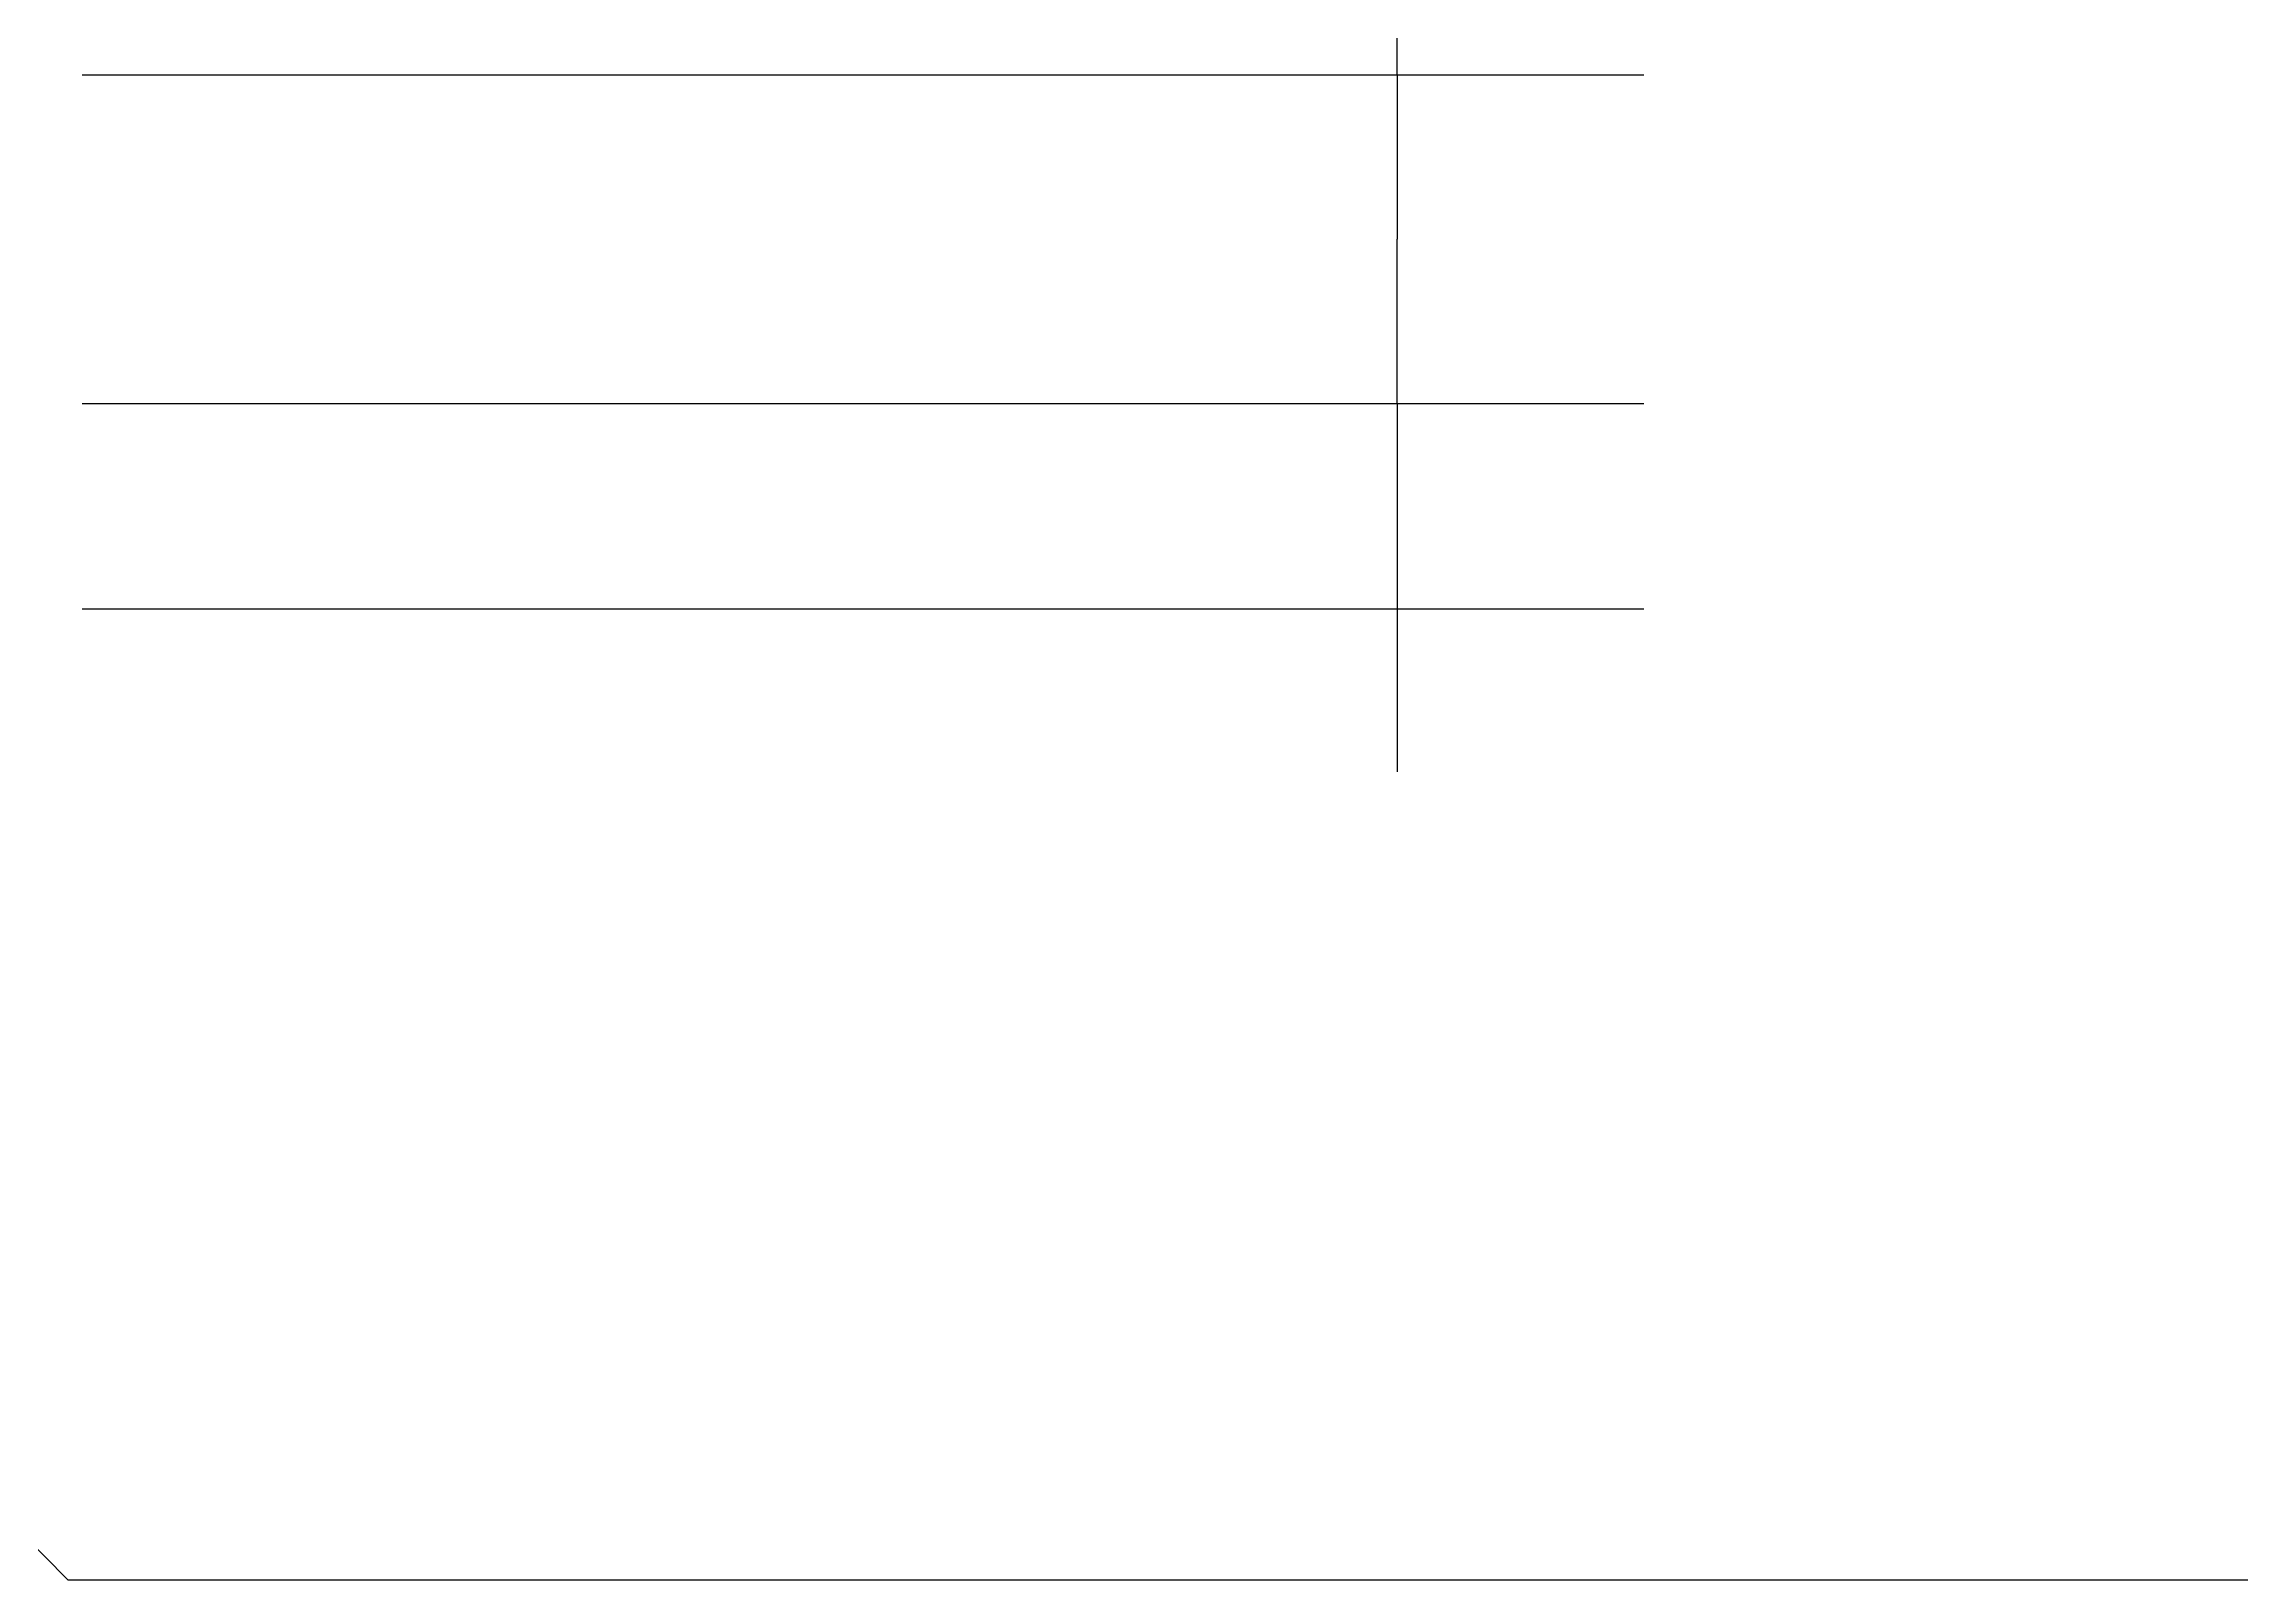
# Model space of a CAD drawing. Header units: metres. Extents: x 338339 to 1133840, y -479113 to 96125.
# Drawn here: x 398505 to 401186, y -230381 to -228513 of the extents above; entities that cross this region are included whole.
import ezdxf

# ---------------------------------------------------------------- set-up
doc = ezdxf.new("R2010")
doc.units = ezdxf.units.M
doc.layers.add('PUB_DIM', color=3, linetype='Continuous')
doc.dimstyles.get("Standard").update_dxf_attribs({"dimtxt": 2.5, "dimasz": 2.5, "dimexe": 1.25, "dimexo": 0.625, "dimtad": 1, "dimcen": 2.5, "dimazin": 3, "dimtfac": 1, "dimtmove": 0, "dimatfit": 3})

# ---------------------------------------------------------------- blocks, each defined once
blk = doc.blocks.new('*D381')
for p, q in [((400151.08, -228299.8), (400151.08, -228424.8)), ((400150.83, -228424.8), (400150.58, -228424.8)), ((400151.08, -228549.8), (400151.08, -228424.8)), ((400151.08, -228424.8), (400151.08, -228424.8)), ((400151.33, -228424.8), (400151.58, -228424.8))]:
    blk.add_line(p, q)
at = {"layer": 'Defpoints'}
for p in [(400151.08, -228299.8), (400151.08, -228424.8), (400151.08, -228549.8)]:
    blk.add_point(p, dxfattribs=at)
at = {"layer": 'PUB_DIM', "insert": (400151.08, -228423.675), "char_height": 1, "attachment_point": 5}
blk.add_mtext('25', dxfattribs=at)
blk = doc.blocks.new('*D382')
for p, q in [((400151.08, -228549.8), (400151.08, -228749.8)), ((400150.83, -228749.8), (400150.58, -228749.8)), ((400151.08, -228949.8), (400151.08, -228749.8)), ((400151.08, -228749.8), (400151.08, -228749.8)), ((400151.33, -228749.8), (400151.58, -228749.8))]:
    blk.add_line(p, q)
at = {"layer": 'Defpoints'}
for p in [(400151.08, -228549.8), (400151.08, -228749.8), (400151.08, -228949.8)]:
    blk.add_point(p, dxfattribs=at)
at = {"layer": 'PUB_DIM', "insert": (400151.08, -228748.675), "char_height": 1, "attachment_point": 5}
blk.add_mtext('40', dxfattribs=at)
blk = doc.blocks.new('*D383')
for p, q in [((400151.08, -228949.8), (400151.08, -229398.2)), ((400151.08, -229199.8), (400151.08, -229398.2)), ((400150.83, -229398.2), (400150.58, -229398.2)), ((400151.08, -229398.2), (400151.08, -229398.2)), ((400151.33, -229398.2), (400151.58, -229398.2))]:
    blk.add_line(p, q)
at = {"layer": 'Defpoints'}
for p in [(400151.08, -228949.8), (400151.08, -229199.8), (400151.08, -229398.2)]:
    blk.add_point(p, dxfattribs=at)
at = {"layer": 'PUB_DIM', "insert": (400151.08, -229397.075), "char_height": 1, "attachment_point": 5}
blk.add_mtext('25', dxfattribs=at)

msp = doc.modelspace()

# ---------------------------------------------------------------- linework, layer by layer
for p, q in [((396032.42, -227840.6), (398533.59, -230381.29)), ((398551.08, -228549.8), (400451.08, -228549.8)), ((398551.08, -228949.8), (400451.08, -228949.8)), ((398551.08, -229199.8), (400451.08, -229199.8)), ((398533.59, -230381.29), (401186.23, -230381.29))]:
    msp.add_line(p, q)

# ---------------------------------------------------------------- dimensions: what is measured, and where the dimension line sits
at = {"layer": 'PUB_DIM'}
for base, p1, p2, text, picture, middle in [((400151.08, -228424.8), (400151.08, -228549.8), (400151.08, -228299.8), '25', '*D381', (400151.08, -228423.675)), ((400151.08, -228749.8), (400151.08, -228949.8), (400151.08, -228549.8), '40', '*D382', (400151.08, -228748.675)), ((400151.08, -229398.2), (400151.08, -229199.8), (400151.08, -228949.8), '25', '*D383', (400151.08, -229397.075))]:
    dim = msp.add_linear_dim(base=base, p1=p1, p2=p2, text=text, dimstyle='Standard', dxfattribs=at)
    dim.commit()
    dim.dimension.update_dxf_attribs({"geometry": picture, "text_midpoint": middle})

doc.saveas('drawing.dxf')
